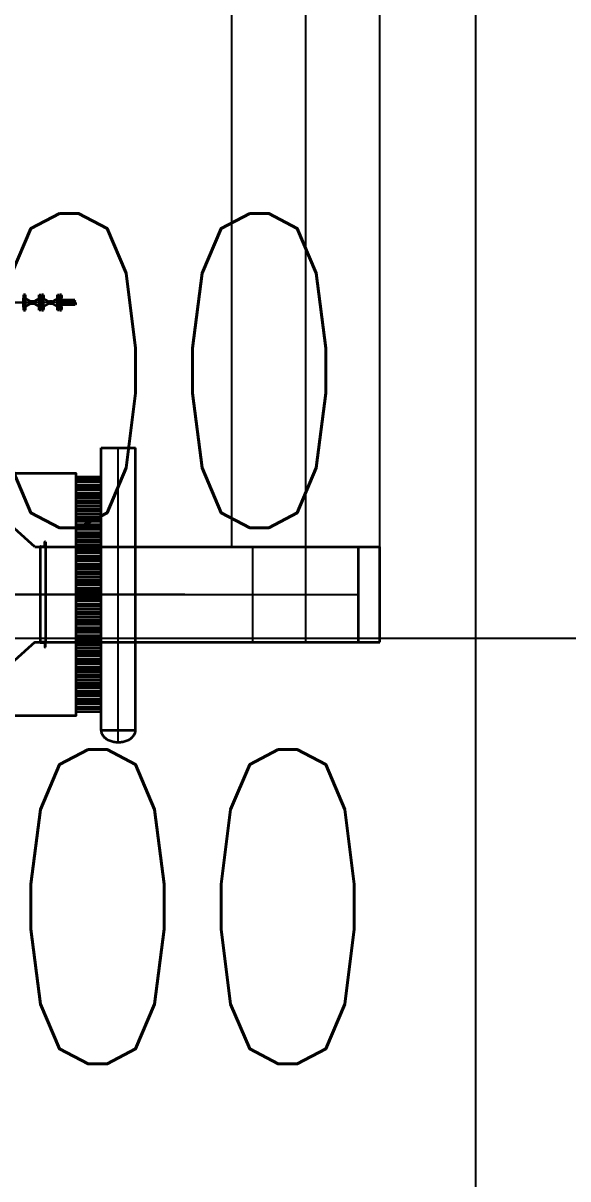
# Model space of a CAD drawing. Header units: metres. Extents: x -170 to 1091, y -90 to 504.
# Drawn here: x 79.87 to 85.03, y 63.52 to 74.46 of the extents above; entities that cross this region are included whole.
import ezdxf

# ---------------------------------------------------------------- set-up
doc = ezdxf.new("R2010")
doc.units = ezdxf.units.M
doc.linetypes.add('CENTER', pattern=[50.8, 31.75, -6.35, 6.35, -6.35])
doc.linetypes.add('DASH', pattern=[0.35, 0.25, -0.1])
for name, color, linetype in [('CENTER', 2, 'CENTER'), ('DIM_COOR', 3, 'CONTINUOUS'), ('PUB_TEXT', 7, 'CONTINUOUS')]:
    doc.layers.add(name, color=color, linetype=linetype)
doc.layers.add('EB0', color=7, linetype='CONTINUOUS', lineweight=35)
doc.styles.add('_TCH_DIM', font='SIMPLEX', dxfattribs={"bigfont": 'GBCBIG'})

# ---------------------------------------------------------------- blocks, each defined once
blk = doc.blocks.new('*X259')
at = {"layer": 'EB0'}
for p, q in [((-50, 0), (-50, 3)), ((0, 0), (-50, 0)), ((-48, 5), (-10, 5)), ((-5, 10), (-5, 48)), ((0, 50), (-3, 50)), ((0, 50), (0, 0))]:
    blk.add_line(p, q, dxfattribs=at)
for centre, radius, start, end in [((-48, 3), 1.52, 90, 180), ((-10, 10), 5.5, 270.1218, 360), ((-3, 48), 1.65, 90, 179.7379)]:
    blk.add_arc(centre, radius, start, end, dxfattribs=at)
blk = doc.blocks.new('*X258')
at = {"layer": 'EB0', "color": 0, "linetype": 'ByBlock', "lineweight": -2, "ltscale": 0.2}
blk.add_blockref('*X259', (0, 0), dxfattribs=at)
blk = doc.blocks.new('*X261')
at = {"layer": 'EB0'}
for p, q in [((0, 0), (-50, 0)), ((-50, 0), (-50, -3)), ((0, -50), (0, 0)), ((-48, -5), (-10, -5)), ((-5, -11), (-5, -48)), ((0, -50), (-3, -50))]:
    blk.add_line(p, q, dxfattribs=at)
for centre, radius, start, end in [((-48, -3), 1.52, 180, 270), ((-11, -11), 5.5, 0, 89.8782), ((-3, -48), 1.65, 180.2621, 270)]:
    blk.add_arc(centre, radius, start, end, dxfattribs=at)
blk = doc.blocks.new('*X260')
at = {"layer": 'EB0', "color": 0, "linetype": 'ByBlock', "lineweight": -2, "ltscale": 0.2}
blk.add_blockref('*X261', (0, 0), dxfattribs=at)

msp = doc.modelspace()

# ---------------------------------------------------------------- linework, layer by layer
at = {"color": 1, "linetype": 'DASH', "ltscale": 800}
msp.add_line((84.15, 117.976), (84.15, 54.276), dxfattribs=at)
at = {"layer": 'CENTER', "ltscale": 25}
msp.add_line((81.401, 69.05, -0.908), (70.972, 69.05, -0.908), dxfattribs=at)
at = {"layer": 'DIM_COOR', "color": 4, "linetype": 'Continuous'}
msp.add_line((85.864, 68.632), (69.144, 68.632), dxfattribs=at)
at = {"layer": 'EB0', "lineweight": 25}
for p, q in [((81.845, 69.5, -0.908), (81.841, 103.059, 0)), ((82.545, 68.6, -0.908), (82.541, 103.059, 0)), ((83.245, 68.6, -0.908), (83.241, 103.059, 0)), ((74.069, 71.814, -0.908), (79.93, 71.814, -0.908)), ((80.362, 71.814, -0.908), (79.594, 71.814, -0.908)), ((80.77, 67.653, -0.908), (80.77, 70.438, -0.908)), ((80.608, 70.138, -0.908), (80.37, 70.138, -0.908)), ((80.608, 70.063, -0.908), (80.37, 70.063, -0.908)), ((80.608, 69.988, -0.908), (80.37, 69.988, -0.908)), ((80.608, 69.913, -0.908), (80.37, 69.913, -0.908)), ((80.608, 69.838, -0.908), (80.37, 69.838, -0.908)), ((80.608, 69.763, -0.908), (80.37, 69.763, -0.908)), ((80.608, 69.688, -0.908), (80.37, 69.688, -0.908)), ((80.608, 69.613, -0.908), (80.37, 69.613, -0.908)), ((80.608, 69.538, -0.908), (80.37, 69.538, -0.908)), ((82.045, 68.6, -0.908), (82.045, 69.5, -0.908)), ((80.608, 69.463, -0.908), (80.37, 69.463, -0.908)), ((80.608, 69.388, -0.908), (80.37, 69.388, -0.908)), ((80.608, 69.313, -0.908), (80.37, 69.313, -0.908)), ((80.608, 69.238, -0.908), (80.37, 69.238, -0.908)), ((80.608, 69.163, -0.908), (80.37, 69.163, -0.908)), ((70.955, 69.05, -0.908), (83.045, 69.05, -0.908)), ((80.843, 69.05, -0.908), (72.479, 69.05, -0.908)), ((80.608, 69.088, -0.908), (80.37, 69.088, -0.908)), ((80.608, 69.013, -0.908), (80.37, 69.013, -0.908)), ((80.608, 68.938, -0.908), (80.37, 68.938, -0.908)), ((80.608, 68.863, -0.908), (80.37, 68.863, -0.908)), ((80.608, 68.788, -0.908), (80.37, 68.788, -0.908)), ((80.608, 68.713, -0.908), (80.37, 68.713, -0.908)), ((80.608, 68.638, -0.908), (80.37, 68.638, -0.908)), ((80.608, 68.563, -0.908), (80.37, 68.563, -0.908)), ((80.608, 68.488, -0.908), (80.37, 68.488, -0.908)), ((80.608, 68.413, -0.908), (80.37, 68.413, -0.908)), ((80.608, 68.338, -0.908), (80.37, 68.338, -0.908)), ((80.608, 68.263, -0.908), (80.37, 68.263, -0.908)), ((80.608, 68.188, -0.908), (80.37, 68.188, -0.908)), ((80.608, 68.113, -0.908), (80.37, 68.113, -0.908)), ((80.608, 68.038, -0.908), (80.37, 68.038, -0.908)), ((80.608, 67.963, -0.908), (80.37, 67.963, -0.908))]:
    msp.add_line(p, q, dxfattribs=at)
at = {"layer": 'EB0'}
for p, q in [((79.874, 71.886, -0.908), (79.874, 71.741, -0.908)), ((79.891, 71.886, -0.908), (79.874, 71.886, -0.908)), ((79.891, 71.741, -0.908), (79.891, 71.886, -0.908)), ((80.023, 71.886, -0.908), (80.04, 71.886, -0.908)), ((80.023, 71.741, -0.908), (80.023, 71.886, -0.908)), ((80.04, 71.886, -0.908), (80.04, 71.741, -0.908)), ((80.063, 71.886, -0.908), (80.046, 71.886, -0.908)), ((80.046, 71.886, -0.908), (80.046, 71.741, -0.908)), ((80.063, 71.741, -0.908), (80.063, 71.886, -0.908)), ((80.194, 71.886, -0.908), (80.211, 71.886, -0.908)), ((80.194, 71.741, -0.908), (80.194, 71.886, -0.908)), ((80.211, 71.886, -0.908), (80.211, 71.741, -0.908)), ((80.234, 71.886, -0.908), (80.217, 71.886, -0.908)), ((80.217, 71.886, -0.908), (80.217, 71.741, -0.908)), ((80.234, 71.741, -0.908), (80.234, 71.886, -0.908)), ((79.874, 71.856, -0.908), (79.871, 71.856, -0.908)), ((79.871, 71.856, -0.908), (79.871, 71.771, -0.908)), ((79.874, 71.771, -0.908), (79.871, 71.771, -0.908)), ((79.891, 71.852, -0.908), (80.023, 71.776, -0.908)), ((79.891, 71.776, -0.908), (80.023, 71.852, -0.908)), ((79.957, 71.836, -0.908), (79.957, 71.791, -0.908)), ((80.076, 71.869, -0.908), (80.011, 71.869, -0.908)), ((80.04, 71.856, -0.908), (80.043, 71.856, -0.908)), ((80.04, 71.771, -0.908), (80.043, 71.771, -0.908)), ((80.043, 71.856, -0.908), (80.043, 71.771, -0.908)), ((80.046, 71.856, -0.908), (80.043, 71.856, -0.908)), ((80.046, 71.771, -0.908), (80.043, 71.771, -0.908)), ((80.194, 71.852, -0.908), (80.063, 71.776, -0.908)), ((80.194, 71.776, -0.908), (80.063, 71.852, -0.908)), ((80.129, 71.836, -0.908), (80.129, 71.791, -0.908)), ((80.247, 71.869, -0.908), (80.183, 71.869, -0.908)), ((80.211, 71.856, -0.908), (80.214, 71.856, -0.908)), ((80.211, 71.771, -0.908), (80.214, 71.771, -0.908)), ((80.214, 71.856, -0.908), (80.214, 71.771, -0.908)), ((80.217, 71.856, -0.908), (80.214, 71.856, -0.908)), ((80.217, 71.771, -0.908), (80.214, 71.771, -0.908)), ((80.36, 71.836, -0.908), (80.234, 71.836, -0.908)), ((80.362, 71.791, -0.908), (80.234, 71.791, -0.908)), ((79.874, 71.741, -0.908), (79.891, 71.741, -0.908)), ((80.076, 71.759, -0.908), (80.011, 71.759, -0.908)), ((80.04, 71.741, -0.908), (80.023, 71.741, -0.908)), ((80.046, 71.741, -0.908), (80.063, 71.741, -0.908)), ((80.247, 71.759, -0.908), (80.183, 71.759, -0.908)), ((80.211, 71.741, -0.908), (80.194, 71.741, -0.908)), ((80.217, 71.741, -0.908), (80.234, 71.741, -0.908)), ((80.608, 67.763, -0.908), (80.608, 70.438, -0.908)), ((80.608, 70.438, -0.908), (80.933, 70.438, -0.908)), ((80.933, 67.763, -0.908), (80.933, 70.438, -0.908)), ((80.608, 70.16, -0.908), (80.37, 70.16, -0.908)), ((80.608, 70.115, -0.908), (80.37, 70.115, -0.908)), ((80.608, 70.085, -0.908), (80.37, 70.085, -0.908)), ((80.608, 70.04, -0.908), (80.37, 70.04, -0.908)), ((80.608, 70.01, -0.908), (80.37, 70.01, -0.908)), ((80.608, 69.965, -0.908), (80.37, 69.965, -0.908)), ((80.608, 69.935, -0.908), (80.37, 69.935, -0.908)), ((79.982, 69.5, -0.908), (79.623, 69.82, -0.908)), ((80.608, 69.89, -0.908), (80.37, 69.89, -0.908)), ((80.608, 69.86, -0.908), (80.37, 69.86, -0.908)), ((80.608, 69.815, -0.908), (80.37, 69.815, -0.908)), ((80.608, 69.785, -0.908), (80.37, 69.785, -0.908)), ((80.608, 69.74, -0.908), (80.37, 69.74, -0.908)), ((80.608, 69.71, -0.908), (80.37, 69.71, -0.908)), ((80.608, 69.665, -0.908), (80.37, 69.665, -0.908)), ((80.608, 69.635, -0.908), (80.37, 69.635, -0.908)), ((80.608, 69.59, -0.908), (80.37, 69.59, -0.908)), ((79.982, 69.5, -0.908), (80.081, 69.5, -0.908)), ((80.031, 69.5, -0.908), (80.031, 68.6, -0.908)), ((80.061, 69.5, -0.908), (83.045, 69.5, -0.908)), ((80.081, 69.5, -0.908), (80.081, 68.6, -0.908)), ((80.608, 69.56, -0.908), (80.37, 69.56, -0.908)), ((80.608, 69.515, -0.908), (80.37, 69.515, -0.908)), ((80.608, 69.485, -0.908), (80.37, 69.485, -0.908)), ((83.045, 68.6, -0.908), (83.045, 69.5, -0.908)), ((83.045, 69.5, -0.908), (83.245, 69.5, -0.908)), ((83.245, 68.6, -0.908), (83.245, 69.5, -0.908)), ((80.608, 69.44, -0.908), (80.37, 69.44, -0.908)), ((80.608, 69.41, -0.908), (80.37, 69.41, -0.908)), ((80.608, 69.365, -0.908), (80.37, 69.365, -0.908)), ((80.608, 69.335, -0.908), (80.37, 69.335, -0.908)), ((80.608, 69.29, -0.908), (80.37, 69.29, -0.908)), ((80.608, 69.26, -0.908), (80.37, 69.26, -0.908)), ((80.608, 69.215, -0.908), (80.37, 69.215, -0.908)), ((80.608, 69.185, -0.908), (80.37, 69.185, -0.908)), ((80.608, 69.14, -0.908), (80.37, 69.14, -0.908)), ((80.608, 69.11, -0.908), (80.37, 69.11, -0.908)), ((80.608, 69.065, -0.908), (80.37, 69.065, -0.908)), ((80.608, 69.035, -0.908), (80.37, 69.035, -0.908)), ((80.608, 68.99, -0.908), (80.37, 68.99, -0.908)), ((80.608, 68.96, -0.908), (80.37, 68.96, -0.908)), ((80.608, 68.915, -0.908), (80.37, 68.915, -0.908)), ((80.608, 68.885, -0.908), (80.37, 68.885, -0.908)), ((80.608, 68.84, -0.908), (80.37, 68.84, -0.908)), ((80.608, 68.81, -0.908), (80.37, 68.81, -0.908)), ((80.608, 68.765, -0.908), (80.37, 68.765, -0.908)), ((80.608, 68.735, -0.908), (80.37, 68.735, -0.908)), ((79.982, 68.6, -0.908), (79.623, 68.28, -0.908)), ((79.982, 68.6, -0.908), (80.081, 68.6, -0.908)), ((79.982, 68.6, -0.908), (80.081, 68.6, -0.908)), ((80.061, 68.6, -0.908), (83.045, 68.6, -0.908)), ((80.608, 68.69, -0.908), (80.37, 68.69, -0.908)), ((80.608, 68.66, -0.908), (80.37, 68.66, -0.908)), ((80.608, 68.615, -0.908), (80.37, 68.615, -0.908)), ((83.045, 68.6, -0.908), (83.245, 68.6, -0.908)), ((80.608, 68.585, -0.908), (80.37, 68.585, -0.908)), ((80.608, 68.54, -0.908), (80.37, 68.54, -0.908)), ((80.608, 68.51, -0.908), (80.37, 68.51, -0.908)), ((80.608, 68.465, -0.908), (80.37, 68.465, -0.908)), ((80.608, 68.435, -0.908), (80.37, 68.435, -0.908)), ((80.608, 68.39, -0.908), (80.37, 68.39, -0.908)), ((80.608, 68.36, -0.908), (80.37, 68.36, -0.908)), ((80.608, 68.315, -0.908), (80.37, 68.315, -0.908)), ((80.608, 68.285, -0.908), (80.37, 68.285, -0.908)), ((80.608, 68.24, -0.908), (80.37, 68.24, -0.908)), ((80.608, 68.21, -0.908), (80.37, 68.21, -0.908)), ((80.608, 68.165, -0.908), (80.37, 68.165, -0.908)), ((80.608, 68.135, -0.908), (80.37, 68.135, -0.908)), ((80.608, 68.09, -0.908), (80.37, 68.09, -0.908)), ((80.608, 68.06, -0.908), (80.37, 68.06, -0.908)), ((80.608, 68.015, -0.908), (80.37, 68.015, -0.908)), ((80.608, 67.985, -0.908), (80.37, 67.985, -0.908)), ((80.608, 67.94, -0.908), (80.37, 67.94, -0.908)), ((80.933, 67.763, -0.908), (80.608, 67.763, -0.908))]:
    msp.add_line(p, q, dxfattribs=at)
at = {"layer": 'EB0', "elevation": -0.908}
for points in [[(73.67, 67.9), (73.67, 70.2), (80.37, 70.2), (80.37, 67.9), (77.02, 67.9)], [(80.608, 67.763), (80.608, 67.755), (80.609, 67.748), (80.611, 67.741), (80.613, 67.734), (80.617, 67.727), (80.62, 67.72), (80.625, 67.714), (80.63, 67.708), (80.635, 67.701), (80.642, 67.696), (80.648, 67.69), (80.656, 67.685), (80.663, 67.68), (80.672, 67.675), (80.68, 67.671), (80.689, 67.667), (80.699, 67.664), (80.708, 67.661), (80.718, 67.658), (80.728, 67.656), (80.739, 67.655), (80.749, 67.653), (80.76, 67.653), (80.77, 67.653), (80.781, 67.653), (80.792, 67.653), (80.802, 67.655), (80.812, 67.656), (80.823, 67.658), (80.833, 67.661), (80.842, 67.664), (80.852, 67.667), (80.861, 67.671), (80.869, 67.675), (80.878, 67.68), (80.885, 67.685), (80.893, 67.69), (80.899, 67.696), (80.906, 67.701), (80.911, 67.708), (80.916, 67.714), (80.921, 67.72), (80.924, 67.727), (80.927, 67.734), (80.93, 67.741), (80.932, 67.748), (80.933, 67.755), (80.933, 67.763)]]:
    msp.add_lwpolyline(points, dxfattribs=at)
at = {"layer": 'EB0'}
msp.add_open_spline([(80.36, 71.836, -0.908), (80.358, 71.832, -0.908), (80.352, 71.821, -0.908), (80.371, 71.808, -0.908), (80.365, 71.796, -0.908), (80.362, 71.791, -0.908)], degree=3, knots=[0, 0, 0, 0, 7773.52441, 19225.141033, 28000.720123, 28000.720123, 28000.720123, 28000.720123], dxfattribs=at)

# ---------------------------------------------------------------- block references
at = {"layer": 'EB0', "xscale": 0.001, "yscale": 0.001, "zscale": 0.001, "rotation": 359.9999401246263}
for name, p in [('*X258', (80.081, 69.5, -0.908)), ('*X260', (80.081, 68.6, -0.908))]:
    msp.add_blockref(name, p, dxfattribs=at)

# ---------------------------------------------------------------- texts
at = {"layer": 'PUB_TEXT', "linetype": 'Continuous', "style": '_TCH_DIM', "width": 0.705882}
for s, p in [('A=58.700', (69.144, 69.682)), ('B=93.000', (69.144, 64.607))]:
    msp.add_text(s, height=2.975, dxfattribs=at).set_placement(p)

doc.saveas('drawing.dxf')
